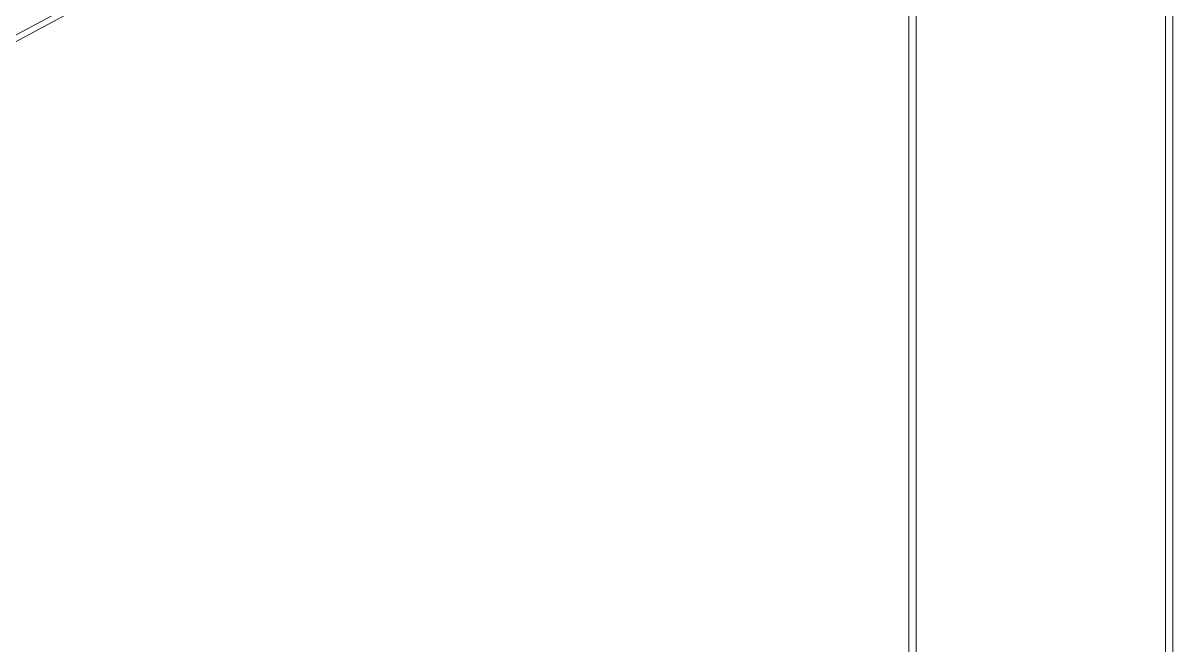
# Model space of a CAD drawing. Header units: millimetres. Extents: x -6949 to 305728, y -55091 to 76684.
# Drawn here: x 20739 to 22729, y 9851 to 10927 of the extents above; entities that cross this region are included whole.
import ezdxf

# ---------------------------------------------------------------- set-up
doc = ezdxf.new("R2010")
doc.units = ezdxf.units.MM
doc.layers.add('S-BEAM', color=5, linetype='Continuous', lineweight=18)
doc.layers.add('S-COLS', color=7, linetype='Continuous', lineweight=18)

msp = doc.modelspace()

# ---------------------------------------------------------------- linework, layer by layer
at = {"layer": 'S-BEAM'}
for p, q in [((15811.8265, 8264.9044), (21782.6297, 11473.2159)), ((15816.5598, 8256.0955), (21787.363, 11464.407))]:
    msp.add_line(p, q, dxfattribs=at)
at = {"layer": 'S-COLS'}
for p, q in [((22271.5007, 12000.0004), (22271.5007, 20.001)), ((22284.5007, 12000.0004), (22284.5007, 20.001)), ((22715.5007, 20.001), (22715.5007, 12000.0004)), ((22728.5007, 20.001), (22728.5007, 12000.0004))]:
    msp.add_line(p, q, dxfattribs=at)

doc.saveas('drawing.dxf')
